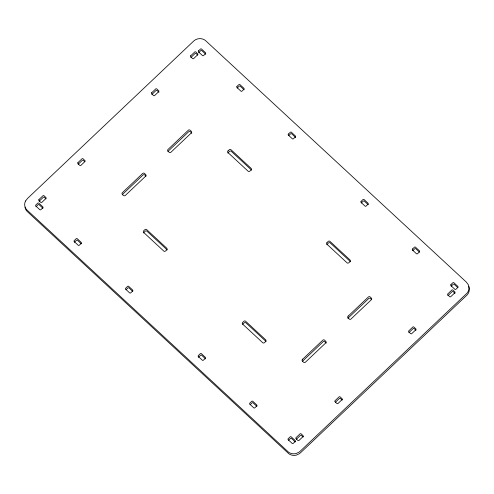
<?xml version="1.0" encoding="UTF-8"?>
<svg xmlns="http://www.w3.org/2000/svg" width="494" height="494" viewBox="0 0 494 494"><rect width="100%" height="100%" fill="white"/><g stroke="black" fill="none" stroke-linecap="round" stroke-linejoin="round"><path stroke-width="0.74" d="M151.924 94.391L156.03 90.501A0.778 0.729 -10.7 0 1 157.092 90.526L158.914 92.211M190.937 57.434L195.044 53.55A0.778 0.729 -10.7 0 1 196.106 53.574L197.73 55.075M39.174 201.194L43.281 197.304A0.778 0.729 -10.7 0 1 44.337 197.347L45.985 198.872M78.188 164.236L82.294 160.346A0.778 0.729 -10.7 0 1 83.35 160.389L84.721 161.662M198.804 52.481L200.731 50.654A0.778 0.729 -10.7 0 1 201.787 50.573L205.732 54.217M237.213 88.049L239.139 86.222A0.778 0.729 -10.7 0 1 240.195 86.141L244.135 89.785M361.349 202.978L363.269 201.157A0.778 0.729 -10.7 0 1 364.331 201.095L368.283 204.751M412.786 250.612L414.707 248.791A0.778 0.729 -10.7 0 1 415.775 248.729L419.412 252.094M451.195 286.18L453.115 284.359A0.778 0.729 -10.7 0 1 454.177 284.297L457.821 287.662M125.995 289.756L127.921 287.928A0.778 0.729 -10.7 0 1 128.996 287.934L132.781 291.441M288.724 135.609L290.577 133.855A0.778 0.729 -10.7 0 1 291.633 133.775L295.684 137.523M250.112 404.703L252.033 402.882A0.778 0.729 -10.7 0 1 253.119 402.882L256.861 406.346M288.515 440.271L290.441 438.45A0.778 0.729 -10.7 0 1 291.528 438.444L295.27 441.914M296.32 439.246L300.327 435.449A0.778 0.729 -10.7 0 1 301.402 435.405L303.174 437.042M335.333 402.289L339.341 398.497A0.778 0.729 -10.7 0 1 340.415 398.448L342.188 400.084M454.974 293.294L453.196 291.645A0.778 0.729 -10.7 0 0 452.109 291.676L448.101 295.474A0.778 0.729 -10.7 0 0 447.935 295.696M415.96 330.251L414.182 328.603A0.778 0.729 -10.7 0 0 413.095 328.634L409.088 332.425A0.778 0.729 -10.7 0 0 408.921 332.653M371.679 299.66L370.463 298.53A1.26 1.173 -10.7 0 0 368.746 298.5L348.245 317.92A1.26 1.179 -10.7 0 0 348.011 318.327M145.977 176.08L144.736 174.938A1.26 1.179 -10.7 0 0 142.988 175.024L122.654 194.278A1.26 1.173 -10.7 0 0 122.308 194.883M265.976 341.391L245.938 322.841A1.26 1.173 -10.7 0 0 244.184 322.848L242.943 324.021A1.26 1.173 -10.7 0 0 242.69 324.36M42.935 208.24L39.15 204.732A0.778 0.729 -10.7 0 0 38.075 204.726L36.148 206.554A0.778 0.729 -10.7 0 0 35.988 206.758M81.343 243.808L77.558 240.3A0.778 0.729 -10.7 0 0 76.484 240.294L74.557 242.122A0.778 0.729 -10.7 0 0 74.396 242.326M205.628 358.897L201.682 355.242A0.778 0.729 -10.7 0 0 200.595 355.248L198.674 357.069A0.778 0.729 -10.7 0 0 198.458 357.415M468.59 286.267A8.738 8.145 -10.7 0 1 468.775 292.294A8.67 8.083 -10.7 0 1 467.021 295.035L301.408 451.924L299.555 453.591L296.554 455.054A8.75 8.157 -10.7 0 1 291.682 455.079A8.67 8.083 -10.7 0 1 288.731 453.653L27.034 211.333A8.67 8.083 -10.7 0 1 25.046 207.122M167.176 249.927A1.26 1.179 -10.7 0 0 167.021 249.76L146.977 231.198A1.26 1.173 -10.7 0 0 145.224 231.204L143.982 232.378A1.26 1.173 -10.7 0 0 143.649 232.933M350.542 261.801A1.26 1.179 -10.7 0 0 350.407 261.616L330.202 242.9A1.26 1.173 -10.7 0 0 328.485 242.992L327.312 244.104A1.26 1.173 -10.7 0 0 326.917 244.777M251.588 170.171A1.26 1.179 -10.7 0 0 251.452 169.979L231.241 151.257A1.26 1.173 -10.7 0 0 229.525 151.349L228.29 152.523A1.26 1.173 -10.7 0 0 227.956 153.134M167.997 151.442A1.26 1.179 -10.7 0 1 168.275 151.065L188.609 131.805A1.26 1.173 -10.7 0 1 190.369 131.756L191.586 132.886A1.26 1.173 -10.7 0 1 191.839 133.213M326.244 343.071A1.26 1.179 -10.7 0 0 326.096 342.885L324.861 341.737A1.26 1.179 -10.7 0 0 323.162 341.681L302.655 361.095A1.26 1.173 -10.7 0 0 302.513 361.293M25.534 201.009L24.959 202.484A8.75 8.157 -10.7 0 0 24.743 205.547A8.67 8.083 -10.7 0 0 26.738 209.759L288.434 452.078A8.67 8.083 -10.7 0 0 291.386 453.504A8.75 8.157 -10.7 0 0 296.258 453.48L299.259 452.016L301.112 450.349L466.725 293.461A8.67 8.083 -10.7 0 0 468.479 290.719A8.738 8.145 -10.7 0 0 468.293 284.692L466.324 282.086L205.899 40.922A8.67 8.083 -10.7 0 0 203.083 39.199A8.738 8.145 -10.7 0 0 198.236 38.798A8.67 8.083 -10.7 0 0 193.765 40.983L27.732 198.255L25.534 201.009M151.726 92.724L151.627 92.816A0.778 0.729 -10.7 0 0 151.609 93.724L153.585 95.564A0.778 0.729 -10.7 0 0 154.665 95.521L158.667 91.723A0.778 0.729 -10.7 0 0 158.691 90.705L156.796 88.951A0.778 0.729 -10.7 0 0 155.733 88.926L151.726 92.724M190.74 55.766L190.641 55.859A0.778 0.729 -10.7 0 0 190.622 56.773L192.604 58.607A0.778 0.729 -10.7 0 0 193.679 58.564L197.68 54.772A0.778 0.729 -10.7 0 0 197.705 53.753L195.809 51.994A0.778 0.729 -10.7 0 0 194.747 51.975L190.74 55.766M303.063 436.579L298.963 440.469A0.778 0.729 -10.7 0 1 297.901 440.444L296.005 438.684A0.778 0.729 -10.7 0 1 296.023 437.672L300.031 433.874A0.778 0.729 -10.7 0 1 301.105 433.831L303.081 435.671A0.778 0.729 -10.7 0 1 303.063 436.579M342.076 399.621L337.976 403.512A0.778 0.729 -10.7 0 1 336.914 403.487L335.018 401.733A0.778 0.729 -10.7 0 1 335.037 400.714L339.045 396.923A0.778 0.729 -10.7 0 1 340.119 396.873L342.095 398.714A0.778 0.729 -10.7 0 1 342.076 399.621M166.768 249.822L165.515 251.014A1.26 1.179 -10.7 0 1 163.823 251.125L143.606 232.408A1.26 1.173 -10.7 0 1 143.686 230.803L144.921 229.63A1.26 1.173 -10.7 0 1 146.681 229.624L166.725 248.186A1.26 1.179 -10.7 0 1 166.768 249.822M265.723 341.459L264.469 342.651A1.26 1.179 -10.7 0 1 262.777 342.762L242.566 324.052A1.26 1.173 -10.7 0 1 242.647 322.446L243.882 321.273A1.26 1.173 -10.7 0 1 245.642 321.267L265.679 339.823A1.26 1.179 -10.7 0 1 265.723 341.459M38.983 199.514L38.878 199.619A0.778 0.729 -10.7 0 0 38.915 200.613L40.811 202.367A0.778 0.729 -10.7 0 0 41.897 202.336L45.899 198.539A0.778 0.729 -10.7 0 0 45.936 197.532L44.04 195.772A0.778 0.729 -10.7 0 0 42.984 195.729L38.983 199.514M77.996 162.557L77.891 162.662A0.778 0.729 -10.7 0 0 77.929 163.656L79.824 165.41A0.778 0.729 -10.7 0 0 80.911 165.379L84.912 161.587A0.778 0.729 -10.7 0 0 84.956 160.581L83.054 158.815A0.778 0.729 -10.7 0 0 81.998 158.772L77.996 162.557M145.755 176.092L125.254 195.519A1.26 1.173 -10.7 0 1 123.543 195.482L122.321 194.352A1.26 1.173 -10.7 0 1 122.358 192.703L142.686 173.45A1.26 1.179 -10.7 0 1 144.439 173.363L145.674 174.506A1.26 1.179 -10.7 0 1 145.755 176.092M348.258 316.049L347.949 316.345A1.26 1.179 -10.7 0 0 348.029 317.932L349.264 319.075A1.26 1.179 -10.7 0 0 351.018 318.994L371.346 299.735A1.26 1.173 -10.7 0 0 371.383 298.086L370.167 296.956A1.26 1.173 -10.7 0 0 368.45 296.925L348.258 316.049M415.812 329.776L411.706 333.666A0.778 0.729 -10.7 0 1 410.656 333.623L408.754 331.863A0.778 0.729 -10.7 0 1 408.791 330.856L412.793 327.059A0.778 0.729 -10.7 0 1 413.879 327.028L415.775 328.782A0.778 0.729 -10.7 0 1 415.812 329.776M454.832 292.825L450.726 296.709A0.778 0.729 -10.7 0 1 449.67 296.666L447.768 294.906A0.778 0.729 -10.7 0 1 447.805 293.899L451.806 290.102A0.778 0.729 -10.7 0 1 452.893 290.071L454.789 291.824A0.778 0.729 -10.7 0 1 454.832 292.825M198.582 50.833L198.508 50.907A0.778 0.729 -10.7 0 0 198.526 51.913L202.478 55.569A0.778 0.729 -10.7 0 0 203.565 55.563L205.485 53.741A0.778 0.729 -10.7 0 0 205.541 52.747L201.49 48.999A0.778 0.729 -10.7 0 0 200.521 49.005L198.582 50.833M236.99 86.401L236.916 86.475A0.778 0.729 -10.7 0 0 236.935 87.481L240.887 91.137A0.778 0.729 -10.7 0 0 241.974 91.131L243.894 89.309A0.778 0.729 -10.7 0 0 243.943 88.315L239.899 84.567A0.778 0.729 -10.7 0 0 238.929 84.573L236.99 86.401M288.428 134.035L288.354 134.109A0.778 0.729 -10.7 0 0 288.373 135.115L292.325 138.771A0.778 0.729 -10.7 0 0 293.411 138.765L295.332 136.943A0.778 0.729 -10.7 0 0 295.387 135.949L291.337 132.201A0.778 0.729 -10.7 0 0 290.367 132.207L288.428 134.035M205.356 358.329L203.337 360.231A0.778 0.729 -10.7 0 1 202.367 360.237L198.322 356.495A0.778 0.729 -10.7 0 1 198.372 355.495L200.298 353.673A0.778 0.729 -10.7 0 1 201.385 353.667L205.331 357.323A0.778 0.729 -10.7 0 1 205.356 358.329M256.794 405.969L254.774 407.871A0.778 0.729 -10.7 0 1 253.805 407.871L249.76 404.129A0.778 0.729 -10.7 0 1 249.816 403.129L251.736 401.307A0.778 0.729 -10.7 0 1 252.823 401.307L256.769 404.957A0.778 0.729 -10.7 0 1 256.794 405.969M295.202 441.531L293.183 443.433A0.778 0.729 -10.7 0 1 292.213 443.439L288.169 439.697A0.778 0.729 -10.7 0 1 288.218 438.697L290.145 436.875A0.778 0.729 -10.7 0 1 291.232 436.869L295.177 440.525A0.778 0.729 -10.7 0 1 295.202 441.531M191.345 132.917L170.838 152.337A1.26 1.179 -10.7 0 1 169.146 152.276L167.911 151.133A1.26 1.179 -10.7 0 1 167.979 149.491L188.313 130.231A1.26 1.173 -10.7 0 1 190.067 130.181L191.289 131.311A1.26 1.173 -10.7 0 1 191.345 132.917M228.055 150.886L227.993 150.948A1.26 1.173 -10.7 0 0 228 152.597L248.044 171.159A1.26 1.179 -10.7 0 0 249.791 171.177L251.051 169.992A1.26 1.179 -10.7 0 0 251.156 168.405L230.945 149.682A1.26 1.173 -10.7 0 0 229.228 149.775L228.055 150.886M327.016 242.529L326.954 242.591A1.26 1.173 -10.7 0 0 326.96 244.24L346.998 262.789A1.26 1.179 -10.7 0 0 348.745 262.814L350.005 261.629A1.26 1.179 -10.7 0 0 350.11 260.042L329.906 241.325A1.26 1.173 -10.7 0 0 328.189 241.418L327.016 242.529M302.766 359.132L302.359 359.527A1.26 1.173 -10.7 0 0 302.414 361.126L303.637 362.256A1.26 1.173 -10.7 0 0 305.397 362.207L325.725 342.947A1.26 1.179 -10.7 0 0 325.799 341.311L324.558 340.162A1.26 1.179 -10.7 0 0 322.866 340.107L302.766 359.132M42.811 207.832L40.885 209.654A0.778 0.729 -10.7 0 1 39.823 209.715L35.778 205.967A0.778 0.729 -10.7 0 1 35.852 204.979L37.779 203.151A0.778 0.729 -10.7 0 1 38.853 203.164L42.805 206.813A0.778 0.729 -10.7 0 1 42.811 207.832M81.214 243.4L79.293 245.222A0.778 0.729 -10.7 0 1 78.231 245.283L74.186 241.535A0.778 0.729 -10.7 0 1 74.254 240.547L76.187 238.719A0.778 0.729 -10.7 0 1 77.262 238.726L81.207 242.381A0.778 0.729 -10.7 0 1 81.214 243.4M132.658 291.034L130.731 292.856A0.778 0.729 -10.7 0 1 129.669 292.917L125.624 289.169A0.778 0.729 -10.7 0 1 125.698 288.181L127.625 286.353A0.778 0.729 -10.7 0 1 128.699 286.359L132.651 290.015A0.778 0.729 -10.7 0 1 132.658 291.034M361.126 201.33L361.052 201.404A0.778 0.729 -10.7 0 0 361.058 202.423L365.004 206.078A0.778 0.729 -10.7 0 0 366.079 206.084L368.011 204.257A0.778 0.729 -10.7 0 0 368.079 203.269L364.035 199.52A0.778 0.729 -10.7 0 0 362.973 199.582L361.126 201.33M412.564 248.964L412.49 249.038A0.778 0.729 -10.7 0 0 412.496 250.057L416.442 253.712A0.778 0.729 -10.7 0 0 417.516 253.718L419.449 251.891A0.778 0.729 -10.7 0 0 419.523 250.903L415.473 247.154A0.778 0.729 -10.7 0 0 414.41 247.216L412.564 248.964M450.973 284.532L450.899 284.606A0.778 0.729 -10.7 0 0 450.905 285.625L454.851 289.28A0.778 0.729 -10.7 0 0 455.925 289.286L457.858 287.459A0.778 0.729 -10.7 0 0 457.926 286.471L453.881 282.722A0.778 0.729 -10.7 0 0 452.819 282.784L450.973 284.532"/></g></svg>
